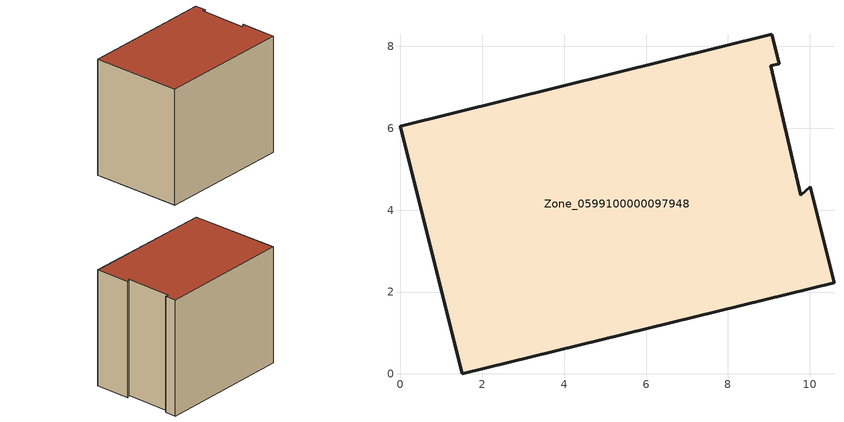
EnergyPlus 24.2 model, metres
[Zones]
Zone_0599100000097948
 floor ground (C_G): 10.01,4.57 10.59,2.23 1.51,0 0,6.05 9.07,8.3 9.26,7.57 9.05,7.53 9.78,4.37 z0
 wall outside (C_F): 1.51,0 10.59,2.23 10.01,4.57 9.78,4.37 9.05,7.53 9.26,7.57 9.07,8.3 0,6.05 1.51,0 z0:8.06
 roof outside (C_R): 10.59,2.23 10.01,4.57 9.78,4.37 9.05,7.53 9.26,7.57 9.07,8.3 0,6.05 1.51,0 z8.06
[BUILDING]
Pand.0599100000097948: North Axis=0; Terrain=City; Loads Convergence Tolerance Value=0.04; Temperature Convergence Tolerance Value=0.4; Solar Distribution=FullExterior; Maximum Number of Warmup Days=25; Minimum Number of Warmup Days=1
[Site:Location]
Rotterdam.The.Hague.AP_ZH_NLD Design_Conditions: Latitude=51.96; Longitude=4.45; Time Zone=1; Elevation=-4.5
[SITE:GROUNDTEMPERATURE:BUILDINGSURFACE]
18, 18, 18, 18, 18, 18, 18, 18, 18, 18, 18, 18
[MATERIAL] Thermal Absorptance=0.9; Solar Absorptance=0.7; Visible Absorptance=0.7
Name | Roughness | Thickness | Conductivity | Density | Specific Heat
G.TI.1965-1974 | MediumSmooth | 0.15 | 0.882353 | 540 | 1210
F.TI.1965-1974 | Rough | 0.3 | 0.697674 | 1920 | 840
R.TI.1965-1974 | MediumRough | 0.2 | 0.232558 | 1500 | 1000
[CONSTRUCTION]
C_G: G.TI.1965-1974
C_F: F.TI.1965-1974
C_R: R.TI.1965-1974
[ZONE]
Zone_0599100000097948: Type=1; Multiplier=1; Ceiling Height=Autocalculate; Volume=Autocalculate; Floor Area=autocalculate; Part of Total Floor Area=Yes
[ZONEINFILTRATION:DESIGNFLOWRATE]
Infil_Zone_0599100000097948: Zone or ZoneList or Space or SpaceList=Zone_0599100000097948; Schedule=AlwaysOn; Design Flow Rate Calculation Method=Flow/Area; Flow Rate per Floor Area=0.003; Constant Term Coefficient=1; Temperature Term Coefficient=0; Velocity Term Coefficient=0; Velocity Squared Term Coefficient=0
[HVACTEMPLATE:ZONE:IDEALLOADSAIRSYSTEM]
Zone_0599100000097948: Maximum Heating Supply Air Temperature=50; Minimum Cooling Supply Air Temperature=13; Maximum Heating Supply Air Humidity Ratio=0.0156; Minimum Cooling Supply Air Humidity Ratio=0.0077; Heating Limit=NoLimit; Cooling Limit=NoLimit; Dehumidification Control Type=ConstantSensibleHeatRatio; Cooling Sensible Heat Ratio=0.7; Dehumidification Setpoint=60; Humidification Control Type=None; Humidification Setpoint=30; Outdoor Air Method=None; Outdoor Air Flow Rate per Person=0.00944; Outdoor Air Flow Rate per Zone Floor Area=0; Outdoor Air Flow Rate per Zone=0; Demand Controlled Ventilation Type=None; Outdoor Air Economizer Type=NoEconomizer; Heat Recovery Type=None; Sensible Heat Recovery Effectiveness=0.7; Latent Heat Recovery Effectiveness=0.65
[ZONECONTROL:THERMOSTAT]
ThermostatControl_Zone_0599100000097948: Zone or ZoneList=Zone_0599100000097948; Control Type Schedule=DualSetpointControlType; Control 1=Thermostat_Zone_0599100000097948; Temperature Difference Between Cutout And Setpoint=0
[THERMOSTATSETPOINT:DUALSETPOINT]
Thermostat_Zone_0599100000097948: Heating Setpoint Temperature Schedule=HeatingSetpoint_Zone_0599100000097948; Cooling Setpoint Temperature Schedule=CoolingSetpoint_Zone_0599100000097948
[SCHEDULE:COMPACT]
HeatingSetpoint_Zone_0599100000097948: Through: 12/31, For: AllDays, Until: 24:00, 21
CoolingSetpoint_Zone_0599100000097948: Through: 12/31, For: AllDays, Until: 24:00, 24
DualSetpointControlType: Through: 12/31, For: AllDays, Until: 24:00, 4
AlwaysOn: Through: 12/31, For: AllDays, Until: 24:00, 1
